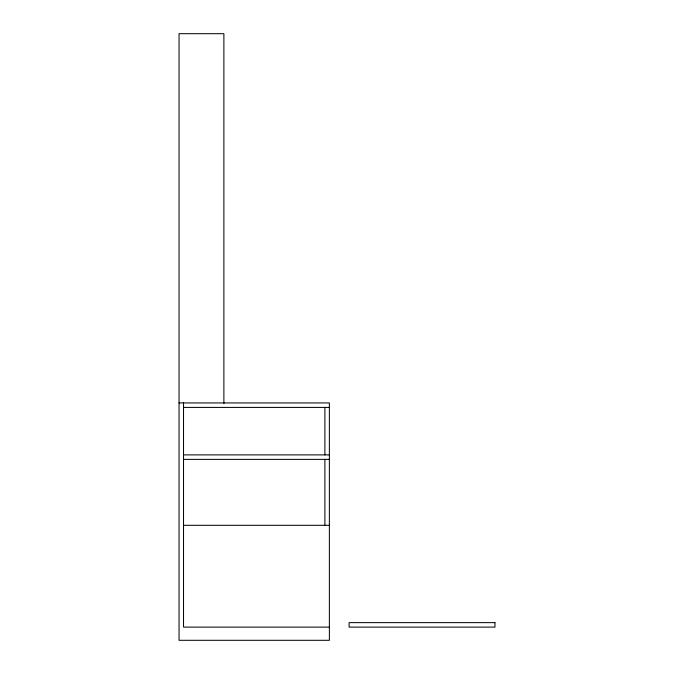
<?xml version="1.0" encoding="UTF-8"?>
<svg xmlns="http://www.w3.org/2000/svg" width="674" height="674" viewBox="0 0 674 674"><rect width="100%" height="100%" fill="white"/><g stroke="black" fill="none" stroke-linecap="round" stroke-linejoin="round"><path stroke-width="1.01" d="M179.048 402.934L329.375 402.934L329.375 640.3L179.048 640.3L179.048 33.7L223.886 33.7L223.886 403.423M183.53 407.416L329.375 407.416M183.53 454.891L329.375 454.891M183.53 459.373L329.375 459.373M183.53 525.307L329.375 525.307M329.375 627.115L183.53 627.115L183.53 402.934M324.893 407.416L324.893 454.891M324.893 459.373L324.893 525.307M494.952 622.633L349.107 622.633L349.107 627.115L494.952 627.115L494.952 622.633"/></g></svg>
